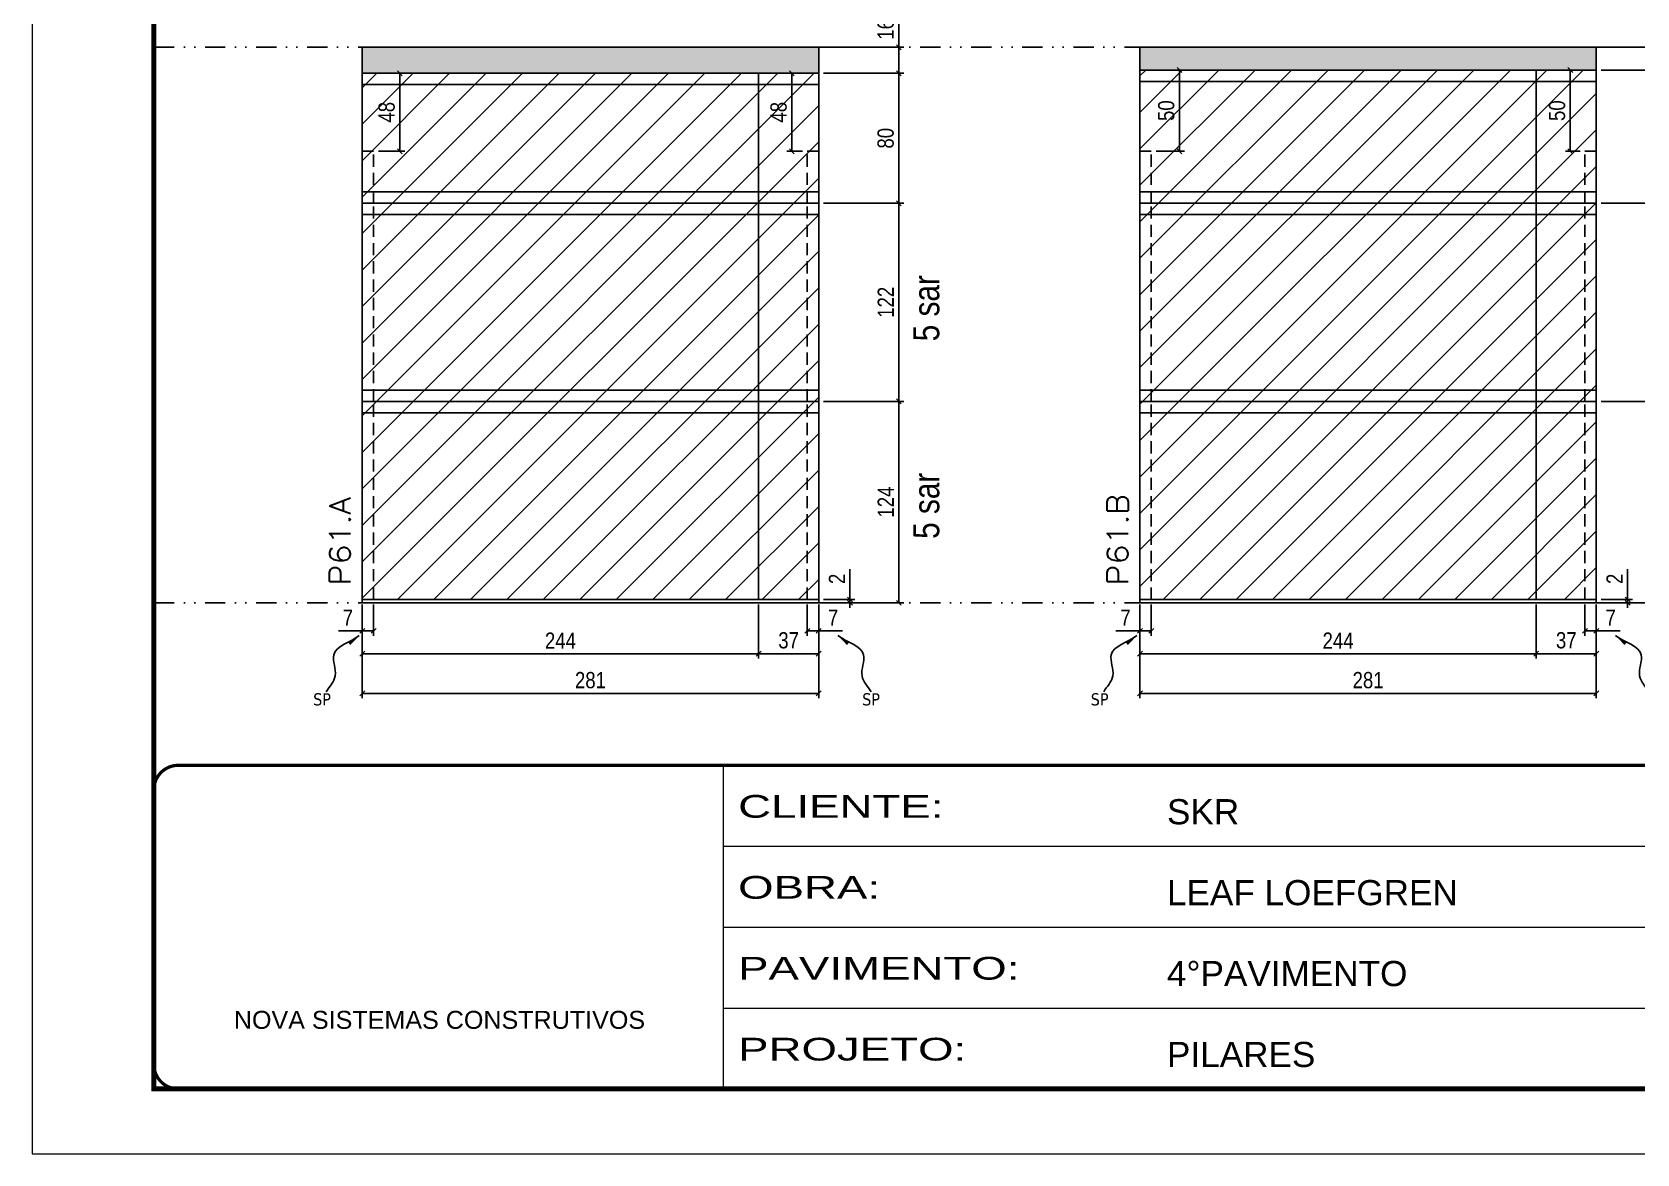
# Model space of a CAD drawing. Extents: x 14400 to 27878, y -21631 to 6985.
# Drawn here: x 16012 to 17000, y 3638 to 4328 of the extents above; entities that cross this region are included whole.
import ezdxf

# ---------------------------------------------------------------- set-up
doc = ezdxf.new("R2010")
doc.units = 0
for name, pattern in [('CONTINUO', [0]), ('DASHED', [0.75, 0.5, -0.25]), ('DIVIDE2', [0.625, 0.25, -0.125, 0, -0.125, 0, -0.125]), ('HIDDEN', [0.375, 0.25, -0.125])]:
    doc.linetypes.add(name, pattern=pattern)
for name, color, linetype in [('COTA', 241, 'Continuous'), ('NOMENCLATURA', 7, 'Continuous'), ('Nível', 160, 'Continuous'), ('Painéis', 200, 'Continuous'), ('SARR_2.2x7', 40, 'Continuous'), ('Sarrafo de Pressão', 42, 'HIDDEN'), ('texto', 7, 'Continuous')]:
    doc.layers.add(name, color=color, linetype=linetype)
for name, color, linetype, lineweight in [('Folhas', 255, 'Continuous', 9), ('Hachura', 251, 'Continuous', 9), ('SARRAFO DE PRESSAO', 251, 'DASHED', 9), ('Texto Seção', 7, 'Continuous', 15)]:
    doc.layers.add(name, color=color, linetype=linetype, lineweight=lineweight)
doc.styles.add('ARIAL', font='arial.ttf')
doc.styles.add('ARIAL_NARROW', font='ARIALN.TTF', dxfattribs={"height": 0.2})
doc.styles.add('COTA TECNICA', font='techl___.ttf', dxfattribs={"height": 10})
doc.styles.add('COTA TECNICA-50', font='techl___.ttf', dxfattribs={"height": 10})
doc.styles.add('REGUA-120', font='ROMANS.shx', dxfattribs={"height": 15})
doc.styles.get("Standard").update_dxf_attribs({"font": 'arial.ttf'})
doc.styles.add('Tecnologia', font='')
doc.styles.get('Tecnologia').set_extended_font_data('Forgotten Futurist')
doc.dimstyles.new('COTA PAINEL-50', dxfattribs={"dimtxt": 10, "dimasz": 3, "dimexe": 3, "dimexo": 3, "dimgap": 3, "dimtad": 1, "dimdec": 1, "dimzin": 12, "dimdsep": 46, "dimtxsty": 'COTA TECNICA-50', "dimblk1": 'OBLIQUE', "dimblk2": 'OBLIQUE', "dimsah": 1, "dimcen": 0.9, "dimclrd": 4, "dimclre": 4, "dimclrt": 240, "dimadec": 1, "dimazin": 3, "dimtfac": 1, "dimtdec": 1, "dimtmove": 0, "dimatfit": 3, "dimfxl": 1, "dimtolj": 1, "dimtzin": 12, "dimarcsym": 0})
doc.dimstyles.new('PAINEL', dxfattribs={"dimtxt": 10, "dimasz": 3, "dimexe": 3, "dimexo": 3, "dimgap": 3, "dimtad": 1, "dimdec": 1, "dimzin": 12, "dimdsep": 46, "dimtxsty": 'COTA TECNICA', "dimblk1": 'OBLIQUE', "dimblk2": 'OBLIQUE', "dimsah": 1, "dimcen": 0.9, "dimclrd": 4, "dimclre": 4, "dimclrt": 240, "dimadec": 1, "dimazin": 3, "dimtfac": 1, "dimtdec": 1, "dimtmove": 0, "dimatfit": 3, "dimfxl": 1, "dimtolj": 1, "dimtzin": 12, "dimarcsym": 0})
doc.dimstyles.get("Standard").update_dxf_attribs({"dimtxt": 0.18, "dimasz": 0.18, "dimexe": 0.18, "dimexo": 0.0625, "dimgap": 0.09, "dimtad": 0, "dimtih": 1, "dimtoh": 1, "dimdec": 4, "dimzin": 0, "dimdsep": 46, "dimtxsty": 'Standard', "dimcen": 0.09, "dimadec": 0, "dimazin": 0, "dimtfac": 1, "dimtdec": 4, "dimtofl": 0, "dimtmove": 0, "dimatfit": 3, "dimfxl": 1, "dimtolj": 1, "dimtzin": 0, "dimarcsym": 0})

# ---------------------------------------------------------------- blocks, each defined once
blk = doc.blocks.new('9999999999')
at = {"color": 30, "linetype": 'CONTINUO'}
for p, q in [((98564.56, 34230.21), (98564.56, 34429.45)), ((98564.56, 34379.64), (99583.98, 34379.64)), ((98564.56, 34329.83), (99487.98, 34329.83)), ((98564.56, 34280.02), (99487.98, 34280.02))]:
    blk.add_line(p, q, dxfattribs=at)
at = {"color": 30, "linetype": 'CONTINUO', "const_width": 2}
blk.add_lwpolyline([(99583.98, 34230.21), (99583.98, 34414.45, 0.414214), (99568.98, 34429.45), (98228.98, 34429.45, 0.414214), (98213.98, 34414.45), (98213.98, 34245.21, 0.414214), (98228.98, 34230.21), (99583.98, 34230.21)], format="xyb", dxfattribs=at)
at = {"layer": 'Folhas'}
blk.add_lwpolyline([(98138.98, 34190.21), (99623.98, 34190.21), (99623.98, 35240.21), (98138.98, 35240.21)], close=True, dxfattribs=at)
at = {"layer": 'Folhas', "color": 30, "const_width": 3}
blk.add_lwpolyline([(98213.98, 34230.21), (99583.98, 34230.21), (99583.98, 35200.21), (98213.98, 35200.21)], close=True, dxfattribs=at)
at = {"color": 7, "linetype": 'Continuous', "ltscale": 5, "style": 'ARIAL'}
for s, height, p in [('SKR', 15.483, (98837.68, 34393.13)), ('LEAF LOEFGREN', 15.4829, (98837.68, 34343.32)), ('4°PAVIMENTO', 15.4829, (98837.68, 34293.51)), ('NOVA SISTEMAS CONSTRUTIVOS', 11.0592, (98263.19, 34267.21)), ('PILARES', 15.483, (98837.68, 34243.7))]:
    blk.add_text(s, height=height, dxfattribs=at).set_placement(p)
at = {"layer": 'Folhas', "color": 7, "style": 'Tecnologia', "width": 1.5}
for s, p in [('CLIENTE:', (98573.65, 34397.17)), ('OBRA:', (98573.65, 34347.31)), ('PAVIMENTO:', (98573.65, 34297.5)), ('PROJETO:', (98573.65, 34247.69))]:
    blk.add_text(s, height=14, dxfattribs=at).set_placement(p)
blk = doc.blocks.new('_Oblique')
at = {"color": 0, "linetype": 'ByBlock', "lineweight": -2}
blk.add_line((-0.5, -0.5), (0.5, 0.5), dxfattribs=at)
blk = doc.blocks.new('*D2247')
at = {"layer": 'COTA', "color": 4, "lineweight": -2, "transparency": 16777216}
for p, q in [((16215.25, 3975.86), (16215.25, 3918.1)), ((16496.25, 3975.86), (16496.25, 3918.1)), ((16496.25, 3921.1), (16215.25, 3921.1))]:
    blk.add_line(p, q, dxfattribs=at)
at = {"layer": 'Defpoints', "color": 0, "transparency": 16777216}
for p in [(16215.25, 3978.86), (16496.25, 3978.86), (16215.25, 3921.1)]:
    blk.add_point(p, dxfattribs=at)
at = {"layer": 'COTA', "color": 4, "lineweight": -2, "transparency": 16777216, "xscale": 3, "yscale": 3, "zscale": 3, "rotation": 180}
blk.add_blockref('_Oblique', (16215.25, 3921.1), dxfattribs=at)
at = {"layer": 'COTA', "color": 4, "lineweight": -2, "transparency": 16777216, "xscale": 3, "yscale": 3, "zscale": 3}
blk.add_blockref('_Oblique', (16496.25, 3921.1), dxfattribs=at)
at = {"layer": 'COTA', "color": 240, "transparency": 16777216, "insert": (16355.75, 3929.19), "char_height": 10, "attachment_point": 5, "style": 'COTA TECNICA'}
blk.add_mtext('\\A1;281', dxfattribs=at)
blk = doc.blocks.new('*D2248')
at = {"layer": 'COTA', "color": 4, "lineweight": -2, "transparency": 16777216}
for p, q in [((16489.25, 3975.86), (16489.25, 3956.62)), ((16496.25, 3973.86), (16496.25, 3956.62)), ((16489.25, 3959.62), (16496.25, 3959.62)), ((16496.25, 3959.62), (16510.99, 3959.62))]:
    blk.add_line(p, q, dxfattribs=at)
at = {"layer": 'Defpoints', "color": 0, "transparency": 16777216}
for p in [(16489.25, 3978.86), (16496.25, 3976.86), (16496.25, 3959.62)]:
    blk.add_point(p, dxfattribs=at)
at = {"layer": 'COTA', "color": 4, "lineweight": -2, "transparency": 16777216, "xscale": 3, "yscale": 3, "zscale": 3, "rotation": 180}
blk.add_blockref('_Oblique', (16489.25, 3959.62), dxfattribs=at)
at = {"layer": 'COTA', "color": 4, "lineweight": -2, "transparency": 16777216, "xscale": 3, "yscale": 3, "zscale": 3}
blk.add_blockref('_Oblique', (16496.25, 3959.62), dxfattribs=at)
at = {"layer": 'COTA', "color": 240, "transparency": 16777216, "insert": (16505.12, 3967.69), "char_height": 10, "attachment_point": 5, "style": 'COTA TECNICA-50'}
blk.add_mtext('\\A1;7', dxfattribs=at)
blk = doc.blocks.new('*D2249')
at = {"layer": 'COTA', "color": 4, "lineweight": -2, "transparency": 16777216}
for p, q in [((16215.25, 3973.86), (16215.25, 3956.62)), ((16222.25, 3975.86), (16222.25, 3956.62)), ((16215.25, 3959.62), (16200.52, 3959.62)), ((16222.25, 3959.62), (16215.25, 3959.62))]:
    blk.add_line(p, q, dxfattribs=at)
at = {"layer": 'Defpoints', "color": 0, "transparency": 16777216}
for p in [(16215.25, 3976.86), (16222.25, 3978.86), (16215.25, 3959.62)]:
    blk.add_point(p, dxfattribs=at)
at = {"layer": 'COTA', "color": 4, "lineweight": -2, "transparency": 16777216, "xscale": 3, "yscale": 3, "zscale": 3, "rotation": 180}
blk.add_blockref('_Oblique', (16215.25, 3959.62), dxfattribs=at)
at = {"layer": 'COTA', "color": 4, "lineweight": -2, "transparency": 16777216, "xscale": 3, "yscale": 3, "zscale": 3}
blk.add_blockref('_Oblique', (16222.25, 3959.62), dxfattribs=at)
at = {"layer": 'COTA', "color": 240, "transparency": 16777216, "insert": (16206.39, 3967.69), "char_height": 10, "attachment_point": 5, "style": 'COTA TECNICA-50'}
blk.add_mtext('\\A1;7', dxfattribs=at)
blk = doc.blocks.new('*D2250')
at = {"layer": 'COTA', "color": 4, "lineweight": -2, "transparency": 16777216}
for p, q in [((16515.51, 3978.86), (16515.51, 3997.66)), ((16499.25, 3978.86), (16518.51, 3978.86)), ((16499.25, 3976.86), (16518.51, 3976.86)), ((16515.51, 3976.86), (16515.51, 3978.86)), ((16515.51, 3976.86), (16515.51, 3973.86))]:
    blk.add_line(p, q, dxfattribs=at)
at = {"layer": 'Defpoints', "color": 0, "transparency": 16777216}
for p in [(16496.25, 3978.86), (16496.25, 3976.86), (16515.51, 3976.86)]:
    blk.add_point(p, dxfattribs=at)
at = {"layer": 'COTA', "color": 4, "lineweight": -2, "transparency": 16777216, "xscale": 3, "yscale": 3, "zscale": 3}
for p, rotation in [((16515.51, 3978.86), 270), ((16515.51, 3976.86), 90)]:
    blk.add_blockref('_Oblique', p, dxfattribs=dict(at, rotation=rotation))
at = {"layer": 'COTA', "color": 240, "transparency": 16777216, "insert": (16507.51, 3991.61), "char_height": 10, "attachment_point": 5, "rotation": 90, "style": 'COTA TECNICA-50'}
blk.add_mtext('\\A1;2', dxfattribs=at)
blk = doc.blocks.new('*D2251')
at = {"layer": 'COTA', "color": 4, "lineweight": -2, "transparency": 16777216}
for p, q in [((16545.62, 4318.86), (16545.62, 4337.87)), ((16499.25, 4318.86), (16548.62, 4318.86)), ((16545.62, 4302.86), (16545.62, 4318.86)), ((16499.25, 4302.86), (16548.62, 4302.86))]:
    blk.add_line(p, q, dxfattribs=at)
at = {"layer": 'Defpoints', "color": 0, "transparency": 16777216}
for p in [(16496.25, 4318.86), (16545.62, 4318.86), (16496.25, 4302.86)]:
    blk.add_point(p, dxfattribs=at)
at = {"layer": 'COTA', "color": 4, "lineweight": -2, "transparency": 16777216, "xscale": 3, "yscale": 3, "zscale": 3}
for p, rotation in [((16545.62, 4318.86), 90), ((16545.62, 4302.86), 270)]:
    blk.add_blockref('_Oblique', p, dxfattribs=dict(at, rotation=rotation))
at = {"layer": 'COTA', "color": 240, "transparency": 16777216, "insert": (16537.52, 4329.87), "char_height": 10, "attachment_point": 5, "rotation": 90, "style": 'COTA TECNICA-50'}
blk.add_mtext('\\A1;16', dxfattribs=at)
blk = doc.blocks.new('*D2252')
at = {"layer": 'COTA', "color": 4, "linetype": 'ByBlock', "lineweight": -2, "transparency": 16777216}
for p, q in [((16499.25, 4100.86), (16548.62, 4100.86)), ((16545.62, 3976.86), (16545.62, 4100.86)), ((16499.25, 3976.86), (16548.62, 3976.86))]:
    blk.add_line(p, q, dxfattribs=at)
at = {"layer": 'Defpoints', "color": 0, "linetype": 'ByBlock', "transparency": 16777216}
for p in [(16496.25, 4100.86), (16545.62, 4100.86), (16496.25, 3976.86)]:
    blk.add_point(p, dxfattribs=at)
at = {"layer": 'COTA', "color": 4, "linetype": 'ByBlock', "lineweight": -2, "transparency": 16777216, "xscale": 3, "yscale": 3, "zscale": 3}
for p, rotation in [((16545.62, 4100.86), 90), ((16545.62, 3976.86), 270)]:
    blk.add_blockref('_Oblique', p, dxfattribs=dict(at, rotation=rotation))
at = {"layer": 'COTA', "color": 240, "linetype": 'ByBlock', "transparency": 16777216, "insert": (16537.55, 4038.86), "char_height": 10, "attachment_point": 5, "rotation": 90, "style": 'COTA TECNICA'}
blk.add_mtext('\\A1;124', dxfattribs=at)
blk = doc.blocks.new('*D2253')
at = {"layer": 'COTA', "color": 4, "linetype": 'ByBlock', "lineweight": -2, "transparency": 16777216}
for p, q in [((16499.25, 4100.86), (16548.62, 4100.86)), ((16545.62, 3976.86), (16545.62, 4100.86)), ((16499.25, 3976.86), (16548.62, 3976.86))]:
    blk.add_line(p, q, dxfattribs=at)
at = {"layer": 'Defpoints', "color": 0, "linetype": 'ByBlock', "transparency": 16777216}
for p in [(16496.25, 4100.86), (16545.62, 4100.86), (16496.25, 3976.86)]:
    blk.add_point(p, dxfattribs=at)
at = {"layer": 'COTA', "color": 4, "linetype": 'ByBlock', "lineweight": -2, "transparency": 16777216, "xscale": 3, "yscale": 3, "zscale": 3}
for p, rotation in [((16545.62, 4100.86), 90), ((16545.62, 3976.86), 270)]:
    blk.add_blockref('_Oblique', p, dxfattribs=dict(at, rotation=rotation))
at = {"layer": 'COTA', "color": 240, "linetype": 'ByBlock', "transparency": 16777216, "insert": (16537.55, 4038.86), "char_height": 10, "attachment_point": 5, "rotation": 90, "style": 'COTA TECNICA'}
blk.add_mtext('\\A1;124', dxfattribs=at)
blk = doc.blocks.new('*D2254')
at = {"layer": 'COTA', "color": 4, "lineweight": -2, "transparency": 16777216}
for p, q in [((16499.25, 4222.86), (16548.62, 4222.86)), ((16545.62, 4222.86), (16545.62, 4100.86)), ((16499.25, 4100.86), (16548.62, 4100.86))]:
    blk.add_line(p, q, dxfattribs=at)
at = {"layer": 'Defpoints', "color": 0, "transparency": 16777216}
for p in [(16496.25, 4222.86), (16496.25, 4100.86), (16545.62, 4100.86)]:
    blk.add_point(p, dxfattribs=at)
at = {"layer": 'COTA', "color": 4, "lineweight": -2, "transparency": 16777216, "xscale": 3, "yscale": 3, "zscale": 3}
for p, rotation in [((16545.62, 4222.86), 90), ((16545.62, 4100.86), 270)]:
    blk.add_blockref('_Oblique', p, dxfattribs=dict(at, rotation=rotation))
at = {"layer": 'COTA', "color": 240, "transparency": 16777216, "insert": (16537.56, 4161.86), "char_height": 10, "attachment_point": 5, "rotation": 90, "style": 'COTA TECNICA'}
blk.add_mtext('\\A1;122', dxfattribs=at)
blk = doc.blocks.new('*D2260')
at = {"layer": 'COTA', "color": 4, "lineweight": -2, "transparency": 16777216}
for p, q in [((16499.25, 4302.86), (16548.62, 4302.86)), ((16545.62, 4222.86), (16545.62, 4302.86)), ((16499.25, 4222.86), (16548.62, 4222.86))]:
    blk.add_line(p, q, dxfattribs=at)
at = {"layer": 'Defpoints', "color": 0, "transparency": 16777216}
for p in [(16496.25, 4302.86), (16545.62, 4302.86), (16496.25, 4222.86)]:
    blk.add_point(p, dxfattribs=at)
at = {"layer": 'COTA', "color": 4, "lineweight": -2, "transparency": 16777216, "xscale": 3, "yscale": 3, "zscale": 3}
for p, rotation in [((16545.62, 4302.86), 90), ((16545.62, 4222.86), 270)]:
    blk.add_blockref('_Oblique', p, dxfattribs=dict(at, rotation=rotation))
at = {"layer": 'COTA', "color": 240, "transparency": 16777216, "insert": (16537.5, 4262.86), "char_height": 10, "attachment_point": 5, "rotation": 90, "style": 'COTA TECNICA'}
blk.add_mtext('\\A1;80', dxfattribs=at)
blk = doc.blocks.new('*D2263')
at = {"layer": 'COTA', "color": 4, "lineweight": -2, "transparency": 16777216}
for p, q in [((16215.25, 3973.86), (16215.25, 3942.5)), ((16459.25, 3975.86), (16459.25, 3942.5)), ((16215.25, 3945.5), (16459.25, 3945.5))]:
    blk.add_line(p, q, dxfattribs=at)
at = {"layer": 'Defpoints', "color": 0, "transparency": 16777216}
for p in [(16215.25, 3976.86), (16459.25, 3978.86), (16459.25, 3945.5)]:
    blk.add_point(p, dxfattribs=at)
at = {"layer": 'COTA', "color": 4, "lineweight": -2, "transparency": 16777216, "xscale": 3, "yscale": 3, "zscale": 3, "rotation": 180}
blk.add_blockref('_Oblique', (16215.25, 3945.5), dxfattribs=at)
at = {"layer": 'COTA', "color": 4, "lineweight": -2, "transparency": 16777216, "xscale": 3, "yscale": 3, "zscale": 3}
blk.add_blockref('_Oblique', (16459.25, 3945.5), dxfattribs=at)
at = {"layer": 'COTA', "color": 240, "transparency": 16777216, "insert": (16337.25, 3953.57), "char_height": 10, "attachment_point": 5, "style": 'COTA TECNICA'}
blk.add_mtext('\\A1;244', dxfattribs=at)
blk = doc.blocks.new('*D2264')
at = {"layer": 'COTA', "color": 4, "lineweight": -2, "transparency": 16777216}
for p, q in [((16459.25, 3975.86), (16459.25, 3942.5)), ((16496.25, 3973.86), (16496.25, 3942.5)), ((16459.25, 3945.5), (16496.25, 3945.5))]:
    blk.add_line(p, q, dxfattribs=at)
at = {"layer": 'Defpoints', "color": 0, "transparency": 16777216}
for p in [(16459.25, 3978.86), (16496.25, 3976.86), (16496.25, 3945.5)]:
    blk.add_point(p, dxfattribs=at)
at = {"layer": 'COTA', "color": 4, "lineweight": -2, "transparency": 16777216, "xscale": 3, "yscale": 3, "zscale": 3, "rotation": 180}
blk.add_blockref('_Oblique', (16459.25, 3945.5), dxfattribs=at)
at = {"layer": 'COTA', "color": 4, "lineweight": -2, "transparency": 16777216, "xscale": 3, "yscale": 3, "zscale": 3}
blk.add_blockref('_Oblique', (16496.25, 3945.5), dxfattribs=at)
at = {"layer": 'COTA', "color": 240, "transparency": 16777216, "insert": (16477.75, 3953.72), "char_height": 10, "attachment_point": 5, "style": 'COTA TECNICA'}
blk.add_mtext('\\A1;37', dxfattribs=at)
blk = doc.blocks.new('*D2282')
at = {"layer": 'COTA', "color": 4, "lineweight": -2, "transparency": 16777216}
for p, q in [((16694.01, 3975.86), (16694.01, 3918.1)), ((16975.01, 3975.86), (16975.01, 3918.1)), ((16975.01, 3921.1), (16694.01, 3921.1))]:
    blk.add_line(p, q, dxfattribs=at)
at = {"layer": 'Defpoints', "color": 0, "transparency": 16777216}
for p in [(16694.01, 3978.86), (16975.01, 3978.86), (16694.01, 3921.1)]:
    blk.add_point(p, dxfattribs=at)
at = {"layer": 'COTA', "color": 4, "lineweight": -2, "transparency": 16777216, "xscale": 3, "yscale": 3, "zscale": 3, "rotation": 180}
blk.add_blockref('_Oblique', (16694.01, 3921.1), dxfattribs=at)
at = {"layer": 'COTA', "color": 4, "lineweight": -2, "transparency": 16777216, "xscale": 3, "yscale": 3, "zscale": 3}
blk.add_blockref('_Oblique', (16975.01, 3921.1), dxfattribs=at)
at = {"layer": 'COTA', "color": 240, "transparency": 16777216, "insert": (16834.51, 3929.19), "char_height": 10, "attachment_point": 5, "style": 'COTA TECNICA'}
blk.add_mtext('\\A1;281', dxfattribs=at)
blk = doc.blocks.new('*D2283')
at = {"layer": 'COTA', "color": 4, "lineweight": -2, "transparency": 16777216}
for p, q in [((16968.01, 3975.86), (16968.01, 3956.62)), ((16975.01, 3973.86), (16975.01, 3956.62)), ((16968.01, 3959.62), (16975.01, 3959.62)), ((16975.01, 3959.62), (16989.74, 3959.62))]:
    blk.add_line(p, q, dxfattribs=at)
at = {"layer": 'Defpoints', "color": 0, "transparency": 16777216}
for p in [(16968.01, 3978.86), (16975.01, 3976.86), (16975.01, 3959.62)]:
    blk.add_point(p, dxfattribs=at)
at = {"layer": 'COTA', "color": 4, "lineweight": -2, "transparency": 16777216, "xscale": 3, "yscale": 3, "zscale": 3, "rotation": 180}
blk.add_blockref('_Oblique', (16968.01, 3959.62), dxfattribs=at)
at = {"layer": 'COTA', "color": 4, "lineweight": -2, "transparency": 16777216, "xscale": 3, "yscale": 3, "zscale": 3}
blk.add_blockref('_Oblique', (16975.01, 3959.62), dxfattribs=at)
at = {"layer": 'COTA', "color": 240, "transparency": 16777216, "insert": (16983.87, 3967.69), "char_height": 10, "attachment_point": 5, "style": 'COTA TECNICA-50'}
blk.add_mtext('\\A1;7', dxfattribs=at)
blk = doc.blocks.new('*D2284')
at = {"layer": 'COTA', "color": 4, "lineweight": -2, "transparency": 16777216}
for p, q in [((16694.01, 3973.86), (16694.01, 3956.62)), ((16701.01, 3975.86), (16701.01, 3956.62)), ((16694.01, 3959.62), (16679.27, 3959.62)), ((16701.01, 3959.62), (16694.01, 3959.62))]:
    blk.add_line(p, q, dxfattribs=at)
at = {"layer": 'Defpoints', "color": 0, "transparency": 16777216}
for p in [(16694.01, 3976.86), (16701.01, 3978.86), (16694.01, 3959.62)]:
    blk.add_point(p, dxfattribs=at)
at = {"layer": 'COTA', "color": 4, "lineweight": -2, "transparency": 16777216, "xscale": 3, "yscale": 3, "zscale": 3, "rotation": 180}
blk.add_blockref('_Oblique', (16694.01, 3959.62), dxfattribs=at)
at = {"layer": 'COTA', "color": 4, "lineweight": -2, "transparency": 16777216, "xscale": 3, "yscale": 3, "zscale": 3}
blk.add_blockref('_Oblique', (16701.01, 3959.62), dxfattribs=at)
at = {"layer": 'COTA', "color": 240, "transparency": 16777216, "insert": (16685.14, 3967.69), "char_height": 10, "attachment_point": 5, "style": 'COTA TECNICA-50'}
blk.add_mtext('\\A1;7', dxfattribs=at)
blk = doc.blocks.new('*D2285')
at = {"layer": 'COTA', "color": 4, "lineweight": -2, "transparency": 16777216}
for p, q in [((16994.26, 3978.86), (16994.26, 3997.66)), ((16978.01, 3978.86), (16997.26, 3978.86)), ((16978.01, 3976.86), (16997.26, 3976.86)), ((16994.26, 3976.86), (16994.26, 3978.86)), ((16994.26, 3976.86), (16994.26, 3973.86))]:
    blk.add_line(p, q, dxfattribs=at)
at = {"layer": 'Defpoints', "color": 0, "transparency": 16777216}
for p in [(16975.01, 3978.86), (16975.01, 3976.86), (16994.26, 3976.86)]:
    blk.add_point(p, dxfattribs=at)
at = {"layer": 'COTA', "color": 4, "lineweight": -2, "transparency": 16777216, "xscale": 3, "yscale": 3, "zscale": 3}
for p, rotation in [((16994.26, 3978.86), 270), ((16994.26, 3976.86), 90)]:
    blk.add_blockref('_Oblique', p, dxfattribs=dict(at, rotation=rotation))
at = {"layer": 'COTA', "color": 240, "transparency": 16777216, "insert": (16986.26, 3991.61), "char_height": 10, "attachment_point": 5, "rotation": 90, "style": 'COTA TECNICA-50'}
blk.add_mtext('\\A1;2', dxfattribs=at)
blk = doc.blocks.new('*D2279')
at = {"layer": 'COTA', "color": 4, "linetype": 'ByBlock', "lineweight": -2, "transparency": 16777216}
for p, q in [((16978.01, 4100.86), (17027.37, 4100.86)), ((17024.37, 3976.86), (17024.37, 4100.86)), ((16978.01, 3976.86), (17027.37, 3976.86))]:
    blk.add_line(p, q, dxfattribs=at)
at = {"layer": 'Defpoints', "color": 0, "linetype": 'ByBlock', "transparency": 16777216}
for p in [(16975.01, 4100.86), (17024.37, 4100.86), (16975.01, 3976.86)]:
    blk.add_point(p, dxfattribs=at)
at = {"layer": 'COTA', "color": 4, "linetype": 'ByBlock', "lineweight": -2, "transparency": 16777216, "xscale": 3, "yscale": 3, "zscale": 3}
for p, rotation in [((17024.37, 4100.86), 90), ((17024.37, 3976.86), 270)]:
    blk.add_blockref('_Oblique', p, dxfattribs=dict(at, rotation=rotation))
at = {"layer": 'COTA', "color": 240, "linetype": 'ByBlock', "transparency": 16777216, "insert": (17016.3, 4038.86), "char_height": 10, "attachment_point": 5, "rotation": 90, "style": 'COTA TECNICA'}
blk.add_mtext('\\A1;124', dxfattribs=at)
blk = doc.blocks.new('*D2280')
at = {"layer": 'COTA', "color": 4, "linetype": 'ByBlock', "lineweight": -2, "transparency": 16777216}
for p, q in [((16978.01, 4100.86), (17027.37, 4100.86)), ((17024.37, 3976.86), (17024.37, 4100.86)), ((16978.01, 3976.86), (17027.37, 3976.86))]:
    blk.add_line(p, q, dxfattribs=at)
at = {"layer": 'Defpoints', "color": 0, "linetype": 'ByBlock', "transparency": 16777216}
for p in [(16975.01, 4100.86), (17024.37, 4100.86), (16975.01, 3976.86)]:
    blk.add_point(p, dxfattribs=at)
at = {"layer": 'COTA', "color": 4, "linetype": 'ByBlock', "lineweight": -2, "transparency": 16777216, "xscale": 3, "yscale": 3, "zscale": 3}
for p, rotation in [((17024.37, 4100.86), 90), ((17024.37, 3976.86), 270)]:
    blk.add_blockref('_Oblique', p, dxfattribs=dict(at, rotation=rotation))
at = {"layer": 'COTA', "color": 240, "linetype": 'ByBlock', "transparency": 16777216, "insert": (17016.3, 4038.86), "char_height": 10, "attachment_point": 5, "rotation": 90, "style": 'COTA TECNICA'}
blk.add_mtext('\\A1;124', dxfattribs=at)
blk = doc.blocks.new('*D2281')
at = {"layer": 'COTA', "color": 4, "lineweight": -2, "transparency": 16777216}
for p, q in [((16978.01, 4222.86), (17027.37, 4222.86)), ((17024.37, 4222.86), (17024.37, 4100.86)), ((16978.01, 4100.86), (17027.37, 4100.86))]:
    blk.add_line(p, q, dxfattribs=at)
at = {"layer": 'Defpoints', "color": 0, "transparency": 16777216}
for p in [(16975.01, 4222.86), (16975.01, 4100.86), (17024.37, 4100.86)]:
    blk.add_point(p, dxfattribs=at)
at = {"layer": 'COTA', "color": 4, "lineweight": -2, "transparency": 16777216, "xscale": 3, "yscale": 3, "zscale": 3}
for p, rotation in [((17024.37, 4222.86), 90), ((17024.37, 4100.86), 270)]:
    blk.add_blockref('_Oblique', p, dxfattribs=dict(at, rotation=rotation))
at = {"layer": 'COTA', "color": 240, "transparency": 16777216, "insert": (17016.31, 4161.86), "char_height": 10, "attachment_point": 5, "rotation": 90, "style": 'COTA TECNICA'}
blk.add_mtext('\\A1;122', dxfattribs=at)
blk = doc.blocks.new('*D2288')
at = {"layer": 'COTA', "color": 4, "lineweight": -2, "transparency": 16777216}
for p, q in [((16978.01, 4304.86), (17027.37, 4304.86)), ((17024.37, 4222.86), (17024.37, 4304.86)), ((16978.01, 4222.86), (17027.37, 4222.86))]:
    blk.add_line(p, q, dxfattribs=at)
at = {"layer": 'Defpoints', "color": 0, "transparency": 16777216}
for p in [(16975.01, 4304.86), (17024.37, 4304.86), (16975.01, 4222.86)]:
    blk.add_point(p, dxfattribs=at)
at = {"layer": 'COTA', "color": 4, "lineweight": -2, "transparency": 16777216, "xscale": 3, "yscale": 3, "zscale": 3}
for p, rotation in [((17024.37, 4304.86), 90), ((17024.37, 4222.86), 270)]:
    blk.add_blockref('_Oblique', p, dxfattribs=dict(at, rotation=rotation))
at = {"layer": 'COTA', "color": 240, "transparency": 16777216, "insert": (17016.28, 4263.86), "char_height": 10, "attachment_point": 5, "rotation": 90, "style": 'COTA TECNICA'}
blk.add_mtext('\\A1;82', dxfattribs=at)
blk = doc.blocks.new('*D2286')
at = {"layer": 'COTA', "color": 4, "lineweight": -2, "transparency": 16777216}
for p, q in [((16694.01, 3973.86), (16694.01, 3942.5)), ((16938.01, 3975.86), (16938.01, 3942.5)), ((16694.01, 3945.5), (16938.01, 3945.5))]:
    blk.add_line(p, q, dxfattribs=at)
at = {"layer": 'Defpoints', "color": 0, "transparency": 16777216}
for p in [(16694.01, 3976.86), (16938.01, 3978.86), (16938.01, 3945.5)]:
    blk.add_point(p, dxfattribs=at)
at = {"layer": 'COTA', "color": 4, "lineweight": -2, "transparency": 16777216, "xscale": 3, "yscale": 3, "zscale": 3, "rotation": 180}
blk.add_blockref('_Oblique', (16694.01, 3945.5), dxfattribs=at)
at = {"layer": 'COTA', "color": 4, "lineweight": -2, "transparency": 16777216, "xscale": 3, "yscale": 3, "zscale": 3}
blk.add_blockref('_Oblique', (16938.01, 3945.5), dxfattribs=at)
at = {"layer": 'COTA', "color": 240, "transparency": 16777216, "insert": (16816.01, 3953.57), "char_height": 10, "attachment_point": 5, "style": 'COTA TECNICA'}
blk.add_mtext('\\A1;244', dxfattribs=at)
blk = doc.blocks.new('*D2287')
at = {"layer": 'COTA', "color": 4, "lineweight": -2, "transparency": 16777216}
for p, q in [((16938.01, 3975.86), (16938.01, 3942.5)), ((16975.01, 3973.86), (16975.01, 3942.5)), ((16938.01, 3945.5), (16975.01, 3945.5))]:
    blk.add_line(p, q, dxfattribs=at)
at = {"layer": 'Defpoints', "color": 0, "transparency": 16777216}
for p in [(16938.01, 3978.86), (16975.01, 3976.86), (16975.01, 3945.5)]:
    blk.add_point(p, dxfattribs=at)
at = {"layer": 'COTA', "color": 4, "lineweight": -2, "transparency": 16777216, "xscale": 3, "yscale": 3, "zscale": 3, "rotation": 180}
blk.add_blockref('_Oblique', (16938.01, 3945.5), dxfattribs=at)
at = {"layer": 'COTA', "color": 4, "lineweight": -2, "transparency": 16777216, "xscale": 3, "yscale": 3, "zscale": 3}
blk.add_blockref('_Oblique', (16975.01, 3945.5), dxfattribs=at)
at = {"layer": 'COTA', "color": 240, "transparency": 16777216, "insert": (16956.51, 3953.72), "char_height": 10, "attachment_point": 5, "style": 'COTA TECNICA'}
blk.add_mtext('\\A1;37', dxfattribs=at)
blk = doc.blocks.new('*D2289')
at = {"layer": 'COTA', "color": 4, "lineweight": -2, "transparency": 16777216}
for p, q in [((16704.01, 4304.86), (16721.37, 4304.86)), ((16718.37, 4254.86), (16718.37, 4304.86)), ((16704.01, 4254.86), (16721.37, 4254.86))]:
    blk.add_line(p, q, dxfattribs=at)
at = {"layer": 'Defpoints', "color": 0, "transparency": 16777216}
for p in [(16701.01, 4304.86), (16718.37, 4304.86), (16701.01, 4254.86)]:
    blk.add_point(p, dxfattribs=at)
at = {"layer": 'COTA', "color": 4, "lineweight": -2, "transparency": 16777216, "xscale": 3, "yscale": 3, "zscale": 3}
for p, rotation in [((16718.37, 4304.86), 90), ((16718.37, 4254.86), 270)]:
    blk.add_blockref('_Oblique', p, dxfattribs=dict(at, rotation=rotation))
at = {"layer": 'COTA', "color": 240, "transparency": 16777216, "insert": (16710.26, 4279.86), "char_height": 10, "attachment_point": 5, "rotation": 90, "style": 'COTA TECNICA'}
blk.add_mtext('\\A1;50', dxfattribs=at)
blk = doc.blocks.new('*D2290')
at = {"layer": 'COTA', "color": 4, "lineweight": -2, "transparency": 16777216}
for p, q in [((16965.01, 4304.86), (16955.99, 4304.86)), ((16958.99, 4254.86), (16958.99, 4304.86)), ((16965.01, 4254.86), (16955.99, 4254.86))]:
    blk.add_line(p, q, dxfattribs=at)
at = {"layer": 'Defpoints', "color": 0, "transparency": 16777216}
for p in [(16958.99, 4304.86), (16968.01, 4304.86), (16968.01, 4254.86)]:
    blk.add_point(p, dxfattribs=at)
at = {"layer": 'COTA', "color": 4, "lineweight": -2, "transparency": 16777216, "xscale": 3, "yscale": 3, "zscale": 3}
for p, rotation in [((16958.99, 4304.86), 90), ((16958.99, 4254.86), 270)]:
    blk.add_blockref('_Oblique', p, dxfattribs=dict(at, rotation=rotation))
at = {"layer": 'COTA', "color": 240, "transparency": 16777216, "insert": (16950.88, 4279.86), "char_height": 10, "attachment_point": 5, "rotation": 90, "style": 'COTA TECNICA'}
blk.add_mtext('\\A1;50', dxfattribs=at)
blk = doc.blocks.new('*D2291')
at = {"layer": 'COTA', "color": 4, "lineweight": -2, "transparency": 16777216}
for p, q in [((16225.25, 4302.86), (16241.37, 4302.86)), ((16238.37, 4254.86), (16238.37, 4302.86)), ((16225.25, 4254.86), (16241.37, 4254.86))]:
    blk.add_line(p, q, dxfattribs=at)
at = {"layer": 'Defpoints', "color": 0, "transparency": 16777216}
for p in [(16222.25, 4302.86), (16238.37, 4302.86), (16222.25, 4254.86)]:
    blk.add_point(p, dxfattribs=at)
at = {"layer": 'COTA', "color": 4, "lineweight": -2, "transparency": 16777216, "xscale": 3, "yscale": 3, "zscale": 3}
for p, rotation in [((16238.37, 4302.86), 90), ((16238.37, 4254.86), 270)]:
    blk.add_blockref('_Oblique', p, dxfattribs=dict(at, rotation=rotation))
at = {"layer": 'COTA', "color": 240, "transparency": 16777216, "insert": (16230.27, 4278.86), "char_height": 10, "attachment_point": 5, "rotation": 90, "style": 'COTA TECNICA'}
blk.add_mtext('\\A1;48', dxfattribs=at)
blk = doc.blocks.new('*D2292')
at = {"layer": 'COTA', "color": 4, "lineweight": -2, "transparency": 16777216}
for p, q in [((16486.25, 4302.86), (16476.68, 4302.86)), ((16479.68, 4254.86), (16479.68, 4302.86)), ((16486.25, 4254.86), (16476.68, 4254.86))]:
    blk.add_line(p, q, dxfattribs=at)
at = {"layer": 'Defpoints', "color": 0, "transparency": 16777216}
for p in [(16479.68, 4302.86), (16489.25, 4302.86), (16489.25, 4254.86)]:
    blk.add_point(p, dxfattribs=at)
at = {"layer": 'COTA', "color": 4, "lineweight": -2, "transparency": 16777216, "xscale": 3, "yscale": 3, "zscale": 3}
for p, rotation in [((16479.68, 4302.86), 90), ((16479.68, 4254.86), 270)]:
    blk.add_blockref('_Oblique', p, dxfattribs=dict(at, rotation=rotation))
at = {"layer": 'COTA', "color": 240, "transparency": 16777216, "insert": (16471.59, 4278.86), "char_height": 10, "attachment_point": 5, "rotation": 90, "style": 'COTA TECNICA'}
blk.add_mtext('\\A1;48', dxfattribs=at)
blk = doc.blocks.new('*D2293')
at = {"layer": 'COTA', "color": 4, "lineweight": -2, "transparency": 16777216}
for p, q in [((17024.37, 4318.86), (17024.37, 4337.98)), ((16978.01, 4318.86), (17027.37, 4318.86)), ((17024.37, 4304.86), (17024.37, 4318.86)), ((16978.01, 4304.86), (17027.37, 4304.86))]:
    blk.add_line(p, q, dxfattribs=at)
at = {"layer": 'Defpoints', "color": 0, "transparency": 16777216}
for p in [(16975.01, 4318.86), (17024.37, 4318.86), (16975.01, 4304.86)]:
    blk.add_point(p, dxfattribs=at)
at = {"layer": 'COTA', "color": 4, "lineweight": -2, "transparency": 16777216, "xscale": 3, "yscale": 3, "zscale": 3}
for p, rotation in [((17024.37, 4318.86), 90), ((17024.37, 4304.86), 270)]:
    blk.add_blockref('_Oblique', p, dxfattribs=dict(at, rotation=rotation))
at = {"layer": 'COTA', "color": 240, "transparency": 16777216, "insert": (17016.3, 4329.92), "char_height": 10, "attachment_point": 5, "rotation": 90, "style": 'COTA TECNICA'}
blk.add_mtext('\\A1;14', dxfattribs=at)

msp = doc.modelspace()

# ---------------------------------------------------------------- hatches: boundary and pattern name
at = {"layer": 'COTA'}
h = msp.add_hatch(dxfattribs=at)
h.set_pattern_fill('AR-CONC', color=256, scale=0.03)
h.set_pattern_definition([(50, (33.826, 0), (5.4655401, -0.4781726), [0.5715, -6.2865]), (355, (33.826, 0), (-1.0573026, 5.7317054), [0.4572, -5.0292175]), (100.451445, (34.2814, -0.04), (4.4082374, 5.2535326), [0.4857003, -5.3427073]), (46.1842, (33.826, 1.524), (8.1323712, -1.2612698), [0.85725, -9.42975]), (96.63556, (34.504, 1.419), (7.122124, 7.4227837), [0.7285507, -8.0140682]), (351.18415, (33.826, 1.524), (7.122124, 7.4227837), [0.685799, -7.543792]), (21, (34.588, 1.143), (4.5484317, -3.067956), [0.5715, -6.2865]), (326, (34.588, 1.143), (1.8540609, 5.525639), [0.4572, -5.0292]), (71.451445, (34.967, 0.8873), (6.4024926, 2.457683), [0.4857003, -5.3426981]), (37.5, (33.826, 0), (0.0926581, 2.53665117), [0, -4.96824, 0, -5.1054, 0, -5.04825]), (7.5, (33.826, 0), (2.00458988, 3.00541724), [0, -2.91084, 0, -4.85394, 0, -1.92405]), (327.5, (32.1267, 0), (4.06771786, -0.17186232), [0, -1.905, 0, -5.9436, 0, -7.8867]), (317.5, (31.3647, 0), (4.44387544, 0.7627947), [0, -2.4765, 0, -3.94716, 0, -5.6007])])
h.paths.add_polyline_path([(16215.25, 4318.86), (16215.25, 4302.86), (16496.25, 4302.86), (16496.25, 4318.86)])
h = msp.add_hatch(dxfattribs=at)
h.set_pattern_fill('AR-CONC', color=256, scale=0.03)
h.set_pattern_definition([(50, (58.4267, 0), (5.4655401, -0.4781726), [0.5715, -6.2865]), (355, (58.4267, 0), (-1.0573026, 5.7317054), [0.4572, -5.0292175]), (100.451445, (58.882, -0.04), (4.4082374, 5.2535326), [0.4857003, -5.3427073]), (46.1842, (58.4267, 1.524), (8.1323712, -1.2612698), [0.85725, -9.42975]), (96.63556, (59.104, 1.419), (7.122124, 7.4227837), [0.7285507, -8.0140682]), (351.18415, (58.427, 1.524), (7.122124, 7.4227837), [0.685799, -7.543792]), (21, (59.1887, 1.143), (4.5484317, -3.067956), [0.5715, -6.2865]), (326, (59.1887, 1.143), (1.8540609, 5.525639), [0.4572, -5.0292]), (71.451445, (59.5677, 0.8873), (6.4024926, 2.457683), [0.4857003, -5.3426981]), (37.5, (58.4267, 0), (0.0926581, 2.53665117), [0, -4.96824, 0, -5.1054, 0, -5.04825]), (7.5, (58.4267, 0), (2.00458988, 3.00541724), [0, -2.91084, 0, -4.85394, 0, -1.92405]), (327.5, (56.7274, 0), (4.06771786, -0.17186232), [0, -1.905, 0, -5.9436, 0, -7.8867]), (317.5, (55.9654, 0), (4.44387544, 0.7627947), [0, -2.4765, 0, -3.94716, 0, -5.6007])])
h.paths.add_polyline_path([(16694.01, 4318.86), (16694.01, 4304.86), (16975.01, 4304.86), (16975.01, 4318.86)])
at = {"layer": 'Hachura'}
h = msp.add_hatch(dxfattribs=at)
h.set_pattern_fill('ANSI31', color=256, scale=5)
h.paths.add_polyline_path([(16459.25, 4302.86), (16215.25, 4302.86), (16215.25, 4222.86), (16459.25, 4222.86)])
h.paths.add_polyline_path([(16459.25, 4222.86), (16215.25, 4222.86), (16215.25, 4100.86), (16459.25, 4100.86)])
h.paths.add_polyline_path([(16459.25, 4100.86), (16215.25, 4100.86), (16215.25, 3978.86), (16459.25, 3978.86)])
h.paths.add_polyline_path([(16496.25, 4100.86), (16459.25, 4100.86), (16459.25, 3978.86), (16496.25, 3978.86)])
h.paths.add_polyline_path([(16496.25, 4222.86), (16459.25, 4222.86), (16459.25, 4100.86), (16496.25, 4100.86)])
h.paths.add_polyline_path([(16496.25, 4302.86), (16459.25, 4302.86), (16459.25, 4222.86), (16496.25, 4222.86)])
h = msp.add_hatch(dxfattribs=at)
h.set_pattern_fill('ANSI31', color=256, scale=5)
h.paths.add_polyline_path([(16938.01, 4304.86), (16694.01, 4304.86), (16694.01, 4222.86), (16938.01, 4222.86)])
h.paths.add_polyline_path([(16938.01, 4222.86), (16694.01, 4222.86), (16694.01, 4100.86), (16938.01, 4100.86)])
h.paths.add_polyline_path([(16938.01, 4100.86), (16694.01, 4100.86), (16694.01, 3978.86), (16938.01, 3978.86)])
h.paths.add_polyline_path([(16975.01, 4100.86), (16938.01, 4100.86), (16938.01, 3978.86), (16975.01, 3978.86)])
h.paths.add_polyline_path([(16975.01, 4222.86), (16938.01, 4222.86), (16938.01, 4100.86), (16975.01, 4100.86)])
h.paths.add_polyline_path([(16975.01, 4304.86), (16938.01, 4304.86), (16938.01, 4222.86), (16975.01, 4222.86)])

# ---------------------------------------------------------------- linework, layer by layer
at = {"layer": 'COTA', "linetype": 'ByBlock'}
for p, q in [((16496.25, 4318.86), (16215.25, 4318.86)), ((16215.25, 4302.86), (16215.25, 4318.86)), ((16496.25, 4302.86), (16496.25, 4318.86)), ((16975.01, 4318.86), (16694.01, 4318.86)), ((16694.01, 4304.86), (16694.01, 4318.86)), ((16975.01, 4304.86), (16975.01, 4318.86)), ((16222.25, 4254.86), (16215.25, 4254.86)), ((16496.25, 4254.86), (16489.25, 4254.86)), ((16701.01, 4254.86), (16694.01, 4254.86)), ((16975.01, 4254.86), (16968.01, 4254.86))]:
    msp.add_line(p, q, dxfattribs=at)
at = {"layer": 'Nível', "color": 4, "linetype": 'DIVIDE2', "ltscale": 50}
for p, q in [((16086.97, 4318.86), (17456.97, 4318.86)), ((16086.97, 3976.86), (17456.97, 3976.86))]:
    msp.add_line(p, q, dxfattribs=at)
at = {"layer": 'Painéis'}
for p, q in [((16215.25, 4302.86), (16215.25, 3978.86)), ((16215.25, 4302.86), (16496.25, 4302.86)), ((16459.25, 4302.86), (16459.25, 3978.86)), ((16496.25, 3978.86), (16496.25, 4302.86)), ((16694.01, 4304.86), (16694.01, 3978.86)), ((16694.01, 4304.86), (16975.01, 4304.86)), ((16938.01, 4304.86), (16938.01, 3978.86)), ((16975.01, 3978.86), (16975.01, 4304.86)), ((16496.25, 4222.86), (16215.25, 4222.86)), ((16975.01, 4222.86), (16694.01, 4222.86)), ((16215.25, 4100.86), (16496.25, 4100.86)), ((16694.01, 4100.86), (16975.01, 4100.86))]:
    msp.add_line(p, q, dxfattribs=at)
for points in [[(16496.25, 3978.86), (16215.25, 3978.86), (16215.25, 3976.86), (16496.25, 3976.86)], [(16975.01, 3978.86), (16694.01, 3978.86), (16694.01, 3976.86), (16975.01, 3976.86)]]:
    msp.add_lwpolyline(points, close=True, dxfattribs=at)
at = {"layer": 'SARR_2.2x7'}
for p, q in [((16215.25, 4295.86), (16496.25, 4295.86)), ((16694.01, 4297.86), (16975.01, 4297.86)), ((16215.25, 4229.86), (16496.25, 4229.86)), ((16694.01, 4229.86), (16975.01, 4229.86)), ((16215.25, 4215.86), (16496.25, 4215.86)), ((16694.01, 4215.86), (16975.01, 4215.86)), ((16215.25, 4107.86), (16496.25, 4107.86)), ((16694.01, 4107.86), (16975.01, 4107.86)), ((16215.25, 4093.86), (16496.25, 4093.86)), ((16694.01, 4093.86), (16975.01, 4093.86))]:
    msp.add_line(p, q, dxfattribs=at)
at = {"layer": 'Sarrafo de Pressão', "ltscale": 30}
for p, q in [((16222.25, 4222.86), (16222.25, 4254.86)), ((16489.25, 4222.86), (16489.25, 4254.86)), ((16701.01, 4222.86), (16701.01, 4254.86)), ((16968.01, 4222.86), (16968.01, 4254.86)), ((16222.25, 4100.86), (16222.25, 4222.86)), ((16489.25, 4100.86), (16489.25, 4222.86)), ((16701.01, 4100.86), (16701.01, 4222.86)), ((16968.01, 4100.86), (16968.01, 4222.86)), ((16222.25, 3978.86), (16222.25, 4100.86)), ((16489.25, 3978.86), (16489.25, 4100.86)), ((16701.01, 3978.86), (16701.01, 4100.86)), ((16968.01, 3978.86), (16968.01, 4100.86))]:
    msp.add_line(p, q, dxfattribs=at)

# ---------------------------------------------------------------- block references
at = {"layer": 'SARRAFO DE PRESSAO', "color": 6, "linetype": 'ByBlock'}
msp.add_blockref('9999999999', (-82127.01, -30552.63), dxfattribs=at)

# ---------------------------------------------------------------- texts
at = {"layer": 'NOMENCLATURA', "style": 'ARIAL_NARROW'}
for p in [(16570.5, 4137.86), (16570.5, 4016.22)]:
    msp.add_text('5 sar', height=16, rotation=90, dxfattribs=at).set_placement(p)
at = {"layer": 'texto', "color": 0, "char_height": 7.5, "attachment_point": 5}
for insert in [(16190.48, 3917.37), (16528.5, 3917.37), (16669.23, 3917.37)]:
    msp.add_mtext('{\\fTahoma|b0|i0|c0|p34;\\C4;SP}', dxfattribs=dict(at, insert=insert))
at = {"layer": 'Texto Seção', "style": 'REGUA-120', "width": 1.1}
for s, p in [('P61.A', (16208.01, 3987.62)), ('P61.B', (16686.76, 3987.62))]:
    msp.add_text(s, height=13, rotation=90, dxfattribs=at).set_placement(p)

# ---------------------------------------------------------------- dimensions: what is measured, and where the dimension line sits
at = {"layer": 'COTA'}
for base, p1, p2, angle, dimstyle, picture, middle in [((16545.62, 4318.86), (16496.25, 4302.86), (16496.25, 4318.86), 90, 'COTA PAINEL-50', '*D2251', (16537.52, 4329.87)), ((17024.37, 4318.86), (16975.01, 4304.86), (16975.01, 4318.86), 90, 'PAINEL', '*D2293', (17016.3, 4329.92)), ((16238.37, 4302.86), (16222.25, 4254.86), (16222.25, 4302.86), 90, 'PAINEL', '*D2291', (16230.27, 4278.86)), ((16479.68, 4302.86), (16489.25, 4254.86), (16489.25, 4302.86), 90, 'PAINEL', '*D2292', (16471.59, 4278.86)), ((16545.62, 4302.86), (16496.25, 4222.86), (16496.25, 4302.86), 90, 'PAINEL', '*D2260', (16537.5, 4262.86)), ((16718.37, 4304.86), (16701.01, 4254.86), (16701.01, 4304.86), 90, 'PAINEL', '*D2289', (16710.26, 4279.86)), ((16958.99, 4304.86), (16968.01, 4254.86), (16968.01, 4304.86), 90, 'PAINEL', '*D2290', (16950.88, 4279.86)), ((17024.37, 4304.86), (16975.01, 4222.86), (16975.01, 4304.86), 90, 'PAINEL', '*D2288', (17016.28, 4263.86)), ((16545.62, 4100.86), (16496.25, 4222.86), (16496.25, 4100.86), 90, 'PAINEL', '*D2254', (16537.56, 4161.86)), ((17024.37, 4100.86), (16975.01, 4222.86), (16975.01, 4100.86), 90, 'PAINEL', '*D2281', (17016.31, 4161.86)), ((16215.25, 3959.62), (16222.25, 3978.86), (16215.25, 3976.86), 180, 'COTA PAINEL-50', '*D2249', (16206.39, 3967.69)), ((16694.01, 3959.62), (16701.01, 3978.86), (16694.01, 3976.86), 180, 'COTA PAINEL-50', '*D2284', (16685.14, 3967.69))]:
    dim = msp.add_linear_dim(base=base, p1=p1, p2=p2, angle=angle, dimstyle=dimstyle, dxfattribs=at)
    dim.commit()
    dim.dimension.update_dxf_attribs({"geometry": picture, "text_midpoint": middle})
at = {"layer": 'COTA', "linetype": 'ByBlock'}
for p1, p2, picture, middle in [((16496.25, 3976.86), (16496.25, 4100.86), '*D2252', (16537.55, 4038.86)), ((16496.25, 3976.86), (16496.25, 4100.86), '*D2253', (16537.55, 4038.86)), ((16975.01, 3976.86), (16975.01, 4100.86), '*D2279', (17016.3, 4038.86)), ((16975.01, 3976.86), (16975.01, 4100.86), '*D2280', (17016.3, 4038.86))]:
    dim = msp.add_aligned_dim(p1=p1, p2=p2, distance=-49.37, dimstyle='PAINEL', dxfattribs=at)
    dim.commit()
    dim.dimension.update_dxf_attribs({"geometry": picture, "text_midpoint": middle})
at = {"layer": 'COTA'}
for base, p1, p2, picture, middle in [((16515.51, 3976.86), (16496.25, 3978.86), (16496.25, 3976.86), '*D2250', (16515.51, 3991.61)), ((16994.26, 3976.86), (16975.01, 3978.86), (16975.01, 3976.86), '*D2285', (16994.26, 3991.61))]:
    dim = msp.add_linear_dim(base=base, p1=p1, p2=p2, angle=90, dimstyle='COTA PAINEL-50', dxfattribs=at)
    dim.commit()
    dim.dimension.update_dxf_attribs({"geometry": picture, "text_midpoint": middle, "dimtype": 160})
for base, p1, p2, picture, middle in [((16215.25, 3921.1), (16496.25, 3978.86), (16215.25, 3978.86), '*D2247', (16355.75, 3929.19)), ((16694.01, 3921.1), (16975.01, 3978.86), (16694.01, 3978.86), '*D2282', (16834.51, 3929.19))]:
    dim = msp.add_linear_dim(base=base, p1=p1, p2=p2, angle=180, dimstyle='PAINEL', override={"dimarcsym": 2}, dxfattribs=at)
    dim.commit()
    dim.dimension.update_dxf_attribs({"geometry": picture, "text_midpoint": middle})
for base, p1, p2, dimstyle, picture, middle in [((16459.25, 3945.5), (16215.25, 3976.86), (16459.25, 3978.86), 'PAINEL', '*D2263', (16337.25, 3953.57)), ((16496.25, 3959.62), (16489.25, 3978.86), (16496.25, 3976.86), 'COTA PAINEL-50', '*D2248', (16505.12, 3967.69)), ((16938.01, 3945.5), (16694.01, 3976.86), (16938.01, 3978.86), 'PAINEL', '*D2286', (16816.01, 3953.57)), ((16975.01, 3959.62), (16968.01, 3978.86), (16975.01, 3976.86), 'COTA PAINEL-50', '*D2283', (16983.87, 3967.69))]:
    dim = msp.add_linear_dim(base=base, p1=p1, p2=p2, dimstyle=dimstyle, dxfattribs=at)
    dim.commit()
    dim.dimension.update_dxf_attribs({"geometry": picture, "text_midpoint": middle})
for base, p1, p2, picture, middle in [((16496.25, 3945.5), (16459.25, 3978.86), (16496.25, 3976.86), '*D2264', (16477.75, 3953.72)), ((16975.01, 3945.5), (16938.01, 3978.86), (16975.01, 3976.86), '*D2287', (16956.51, 3953.72))]:
    dim = msp.add_linear_dim(base=base, p1=p1, p2=p2, dimstyle='PAINEL', override={"dimtmove": 1}, dxfattribs=at)
    dim.commit()
    dim.dimension.update_dxf_attribs({"geometry": picture, "text_midpoint": middle})

# ---------------------------------------------------------------- leaders
at = {"layer": 'COTA', "path_type": 1}
for points in [[(16213.43, 3956.68), (16197.64, 3944.84), (16198.57, 3931.84), (16193.01, 3922.06)], [(16508.08, 3956.68), (16523.87, 3944.84), (16522.94, 3931.84), (16528.5, 3922.06)], [(16692.18, 3956.68), (16676.39, 3944.84), (16677.32, 3931.84), (16671.76, 3922.06)], [(16986.83, 3956.68), (17002.62, 3944.84), (17001.69, 3931.84), (17007.25, 3922.06)]]:
    msp.add_leader(points, dimstyle='Standard', override={"dimasz": 8}, dxfattribs=at)

doc.saveas('drawing.dxf')
